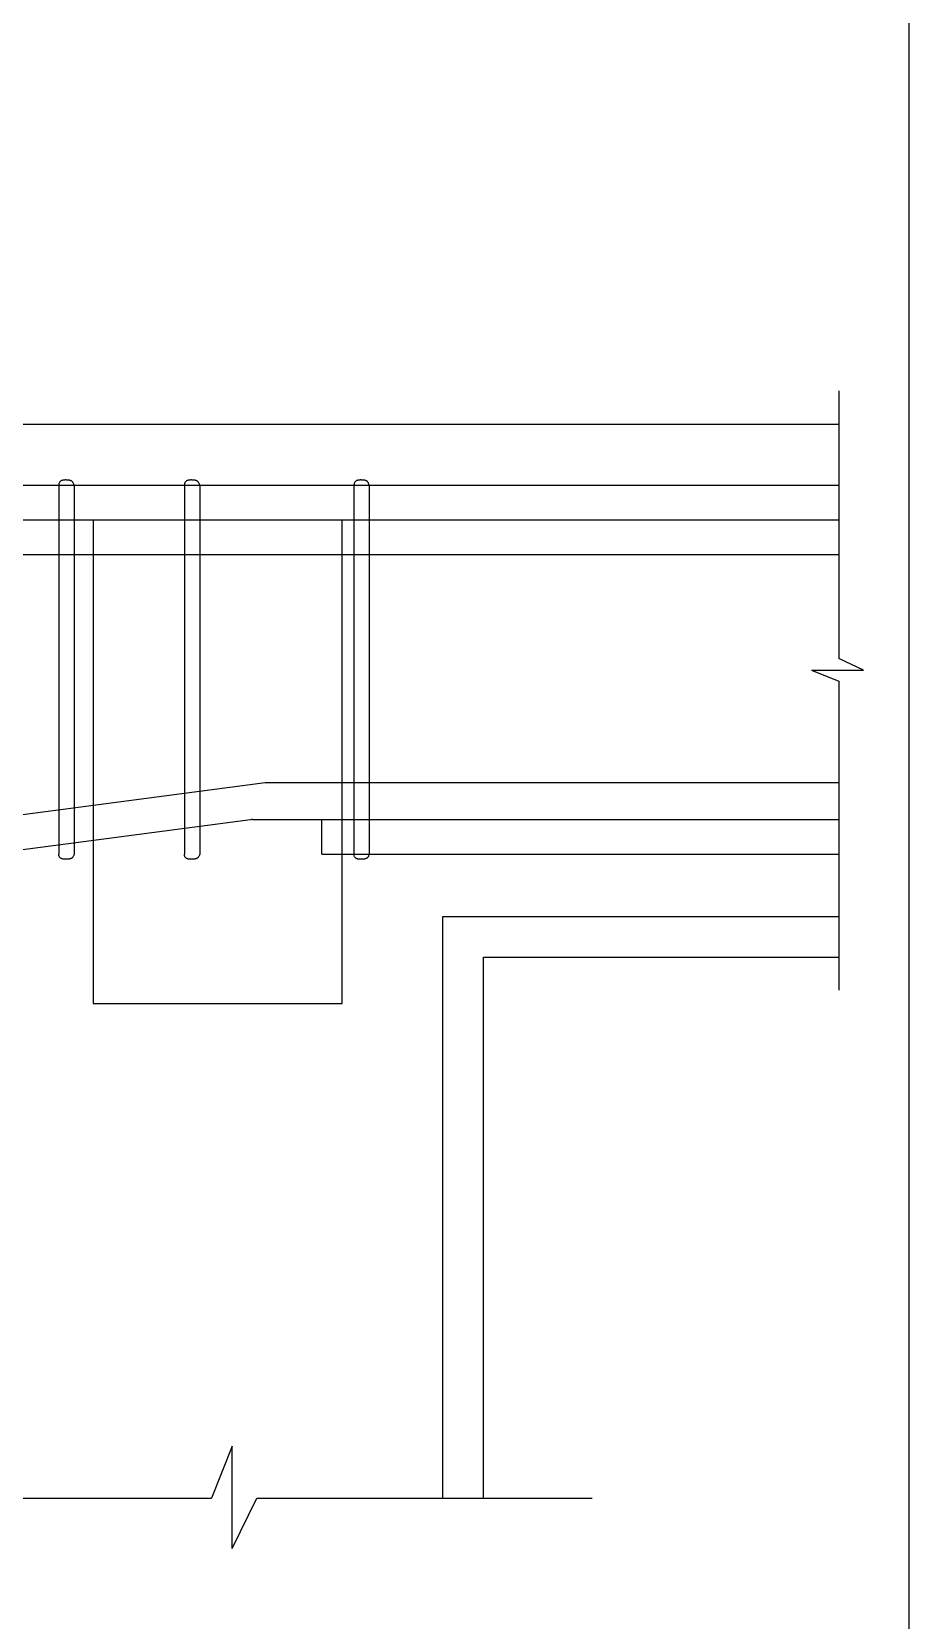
# Model space of a CAD drawing. Header units: millimetres. Extents: x -8855 to 105318, y -17958 to 67465.
# Drawn here: x 29856 to 33302, y 17968 to 24210 of the extents above; entities that cross this region are included whole.
import ezdxf
from ezdxf.lldxf.tags import DXFTag

# ---------------------------------------------------------------- set-up
doc = ezdxf.new("R2010")
doc.units = ezdxf.units.MM
doc.header["$LTSCALE"] = 25
tags = doc.linetypes.add('HIDDEN2', pattern=[4.7625, 3.175, -1.5875]).pattern_tags.tags
tags[6:7] = [DXFTag(74, 4), DXFTag(75, 0), DXFTag(340, '0'), DXFTag(46, 1.0), DXFTag(50, 0.0), DXFTag(44, 0.0), DXFTag(45, 0.0)]
tags[4:5] = [DXFTag(74, 4), DXFTag(75, 0), DXFTag(340, '0'), DXFTag(46, 1.0), DXFTag(50, 0.0), DXFTag(44, 0.0), DXFTag(45, 0.0)]

msp = doc.modelspace()

# ---------------------------------------------------------------- linework, layer by layer
for p, q in [((33302.44289, 3906.40728), (33302.44289, 32141.71581)), ((33025.80761, 22799.00124), (33025.80761, 21747.42802)), ((13962.98687, 22668.55466), (33025.80761, 22668.55466)), ((33123.53838, 21701.85618), (33025.80761, 21747.42802)), ((32919.12985, 21701.85618), (33025.80761, 21658.16646)), ((32919.12985, 21701.85618), (33123.53838, 21701.85618)), ((33025.80761, 21658.16646), (33025.80761, 20443.56179)), ((30772.41693, 21258.97637), (29685.50897, 21115.07449)), ((30714.77535, 21114.0364), (29694.48072, 20978.95384)), ((30995.80466, 20978.43479), (30995.80466, 21114.55544)), ((31470.23438, 18448.28862), (31470.23438, 20734.18345)), ((31470.23438, 20734.18345), (33025.80761, 20734.18345)), ((31630.23438, 18448.28862), (31630.23438, 20574.18345)), ((31630.23438, 20574.18345), (33025.80761, 20574.18345)), ((30643.70204, 18652.68132), (30562.66258, 18448.28862)), ((30643.70204, 18250.92083), (30643.70204, 18652.68132)), ((29230.44922, 18448.28862), (30562.66258, 18448.28862)), ((30643.70204, 18250.92083), (30740.36047, 18448.28862)), ((30740.36047, 18448.28862), (32056.95486, 18448.28862))]:
    msp.add_line(p, q)
at = {"linetype": 'HIDDEN2'}
for p, q in [((24018.61208, 22428.79682), (33025.80761, 22428.79682)), ((29962.652, 22428.79682), (29962.652, 20978.43479)), ((30022.652, 22428.79682), (30022.652, 20978.43479)), ((30455.8538, 22428.79682), (30455.8538, 20978.43479)), ((30515.8538, 22428.79682), (30515.8538, 20978.43479)), ((31121.81798, 22428.79682), (31121.81798, 20978.43479)), ((31181.81798, 22428.79682), (31181.81798, 20978.43479)), ((24018.61208, 22292.67616), (33025.80761, 22292.67616)), ((27892.01449, 22156.55551), (33025.80761, 22156.55551)), ((33025.80761, 21259.49541), (30780.29195, 21259.49541)), ((30722.65037, 21114.55544), (33025.80761, 21114.55544)), ((30995.80466, 20978.43479), (33025.80761, 20978.43479))]:
    msp.add_line(p, q, dxfattribs=at)
at = {"color": 8}
for p, q in [((24018.61208, 22292.67616), (30097.17448, 22292.67616)), ((30097.17448, 22292.67616), (30097.17448, 20391.96692)), ((31074.85928, 20391.96692), (31074.85928, 22292.67616)), ((31074.85928, 22292.67616), (33025.80761, 22292.67616)), ((30097.17448, 20391.96692), (31074.85928, 20391.96692))]:
    msp.add_line(p, q, dxfattribs=at)
for points in [[(30022.652, 22428.79682), (30021.40698, 22432.31975), (30020.24706, 22435.21256), (30019.15484, 22437.55388), (30018.11289, 22439.42235), (30017.10381, 22440.89662), (30016.11017, 22442.05533), (30015.11455, 22442.97713), (30014.09955, 22443.74064), (30013.05244, 22444.41231), (30011.97925, 22445.00971), (30010.89073, 22445.53819), (30009.79762, 22446.00311), (30008.71063, 22446.40984), (30007.64051, 22446.76374), (30006.59799, 22447.07016), (30005.59381, 22447.33446), (30004.63282, 22447.56189), (30003.69637, 22447.75715), (30002.75991, 22447.92484), (30001.79892, 22448.06956), (30000.78885, 22448.1959), (29999.70518, 22448.30846), (29998.52337, 22448.41183), (29997.21887, 22448.5106), (29995.77483, 22448.60734), (29994.20504, 22448.69641), (29992.53098, 22448.77017), (29990.77411, 22448.82096), (29988.9559, 22448.84112), (29987.09782, 22448.823), (29985.22134, 22448.75893), (29983.34793, 22448.64125), (29981.4965, 22448.46169), (29979.67574, 22448.20938), (29977.89178, 22447.87283), (29976.15077, 22447.44058), (29974.45883, 22446.90112), (29972.8221, 22446.24297), (29971.24671, 22445.45465), (29969.7388, 22444.52468), (29968.30804, 22443.43802), (29966.97825, 22442.16552), (29965.77679, 22440.67448), (29964.73102, 22438.93221), (29963.86829, 22436.906), (29963.21598, 22434.56317), (29962.80143, 22431.871), (29962.652, 22428.79682)], [(30515.8538, 22428.79682), (30514.60878, 22432.31975), (30513.44886, 22435.21256), (30512.35664, 22437.55388), (30511.31469, 22439.42235), (30510.30561, 22440.89662), (30509.31197, 22442.05533), (30508.31635, 22442.97713), (30507.30135, 22443.74064), (30506.25424, 22444.41231), (30505.18105, 22445.00971), (30504.09253, 22445.53819), (30502.99941, 22446.00311), (30501.91243, 22446.40984), (30500.84231, 22446.76374), (30499.79979, 22447.07016), (30498.79561, 22447.33446), (30497.83462, 22447.56189), (30496.89817, 22447.75715), (30495.96171, 22447.92484), (30495.00072, 22448.06956), (30493.99065, 22448.1959), (30492.90698, 22448.30846), (30491.72517, 22448.41183), (30490.42067, 22448.5106), (30488.97663, 22448.60734), (30487.40684, 22448.69641), (30485.73278, 22448.77017), (30483.97591, 22448.82096), (30482.1577, 22448.84112), (30480.29962, 22448.823), (30478.42314, 22448.75893), (30476.54973, 22448.64125), (30474.6983, 22448.46169), (30472.87754, 22448.20938), (30471.09358, 22447.87283), (30469.35257, 22447.44058), (30467.66063, 22446.90112), (30466.0239, 22446.24297), (30464.44851, 22445.45465), (30462.9406, 22444.52468), (30461.50984, 22443.43802), (30460.18005, 22442.16552), (30458.97859, 22440.67448), (30457.93282, 22438.93221), (30457.07009, 22436.906), (30456.41777, 22434.56317), (30456.00322, 22431.871), (30455.8538, 22428.79682)], [(31181.81798, 22428.79682), (31180.57295, 22432.31975), (31179.41304, 22435.21256), (31178.32082, 22437.55388), (31177.27887, 22439.42235), (31176.26978, 22440.89662), (31175.27614, 22442.05533), (31174.28053, 22442.97713), (31173.26553, 22443.74064), (31172.21841, 22444.41231), (31171.14523, 22445.00971), (31170.05671, 22445.53819), (31168.96359, 22446.00311), (31167.8766, 22446.40984), (31166.80649, 22446.76374), (31165.76397, 22447.07016), (31164.75979, 22447.33446), (31163.7988, 22447.56189), (31162.86234, 22447.75715), (31161.92589, 22447.92484), (31160.9649, 22448.06956), (31159.95483, 22448.1959), (31158.87116, 22448.30846), (31157.68934, 22448.41183), (31156.38485, 22448.5106), (31154.94081, 22448.60734), (31153.37102, 22448.69641), (31151.69695, 22448.77017), (31149.94008, 22448.82096), (31148.12187, 22448.84112), (31146.26379, 22448.823), (31144.38731, 22448.75893), (31142.5139, 22448.64125), (31140.66247, 22448.46169), (31138.84171, 22448.20938), (31137.05776, 22447.87283), (31135.31674, 22447.44058), (31133.62481, 22446.90112), (31131.98808, 22446.24297), (31130.41269, 22445.45465), (31128.90478, 22444.52468), (31127.47402, 22443.43802), (31126.14422, 22442.16552), (31124.94276, 22440.67448), (31123.89699, 22438.93221), (31123.03427, 22436.906), (31122.38195, 22434.56317), (31121.9674, 22431.871), (31121.81798, 22428.79682)], [(30022.652, 20978.43479), (30021.40698, 20974.91186), (30020.24706, 20972.01905), (30019.15484, 20969.67773), (30018.11289, 20967.80926), (30017.10381, 20966.33499), (30016.11017, 20965.17627), (30015.11455, 20964.25448), (30014.09955, 20963.49097), (30013.05244, 20962.8193), (30011.97925, 20962.2219), (30010.89073, 20961.69342), (30009.79762, 20961.2285), (30008.71063, 20960.82176), (30007.64051, 20960.46787), (30006.59799, 20960.16145), (30005.59381, 20959.89714), (30004.63282, 20959.66972), (30003.69637, 20959.47446), (30002.75991, 20959.30677), (30001.79892, 20959.16205), (30000.78885, 20959.03571), (29999.70518, 20958.92315), (29998.52337, 20958.81978), (29997.21887, 20958.72101), (29995.77483, 20958.62427), (29994.20504, 20958.5352), (29992.53098, 20958.46144), (29990.77411, 20958.41065), (29988.9559, 20958.39049), (29987.09782, 20958.40861), (29985.22134, 20958.47268), (29983.34793, 20958.59035), (29981.4965, 20958.76992), (29979.67574, 20959.02223), (29977.89178, 20959.35878), (29976.15077, 20959.79103), (29974.45883, 20960.33049), (29972.8221, 20960.98864), (29971.24671, 20961.77696), (29969.7388, 20962.70693), (29968.30804, 20963.79359), (29966.97825, 20965.06609), (29965.77679, 20966.55713), (29964.73102, 20968.2994), (29963.86829, 20970.32561), (29963.21598, 20972.66844), (29962.80143, 20975.3606), (29962.652, 20978.43479)], [(30515.8538, 20978.43479), (30514.60878, 20974.91186), (30513.44886, 20972.01905), (30512.35664, 20969.67773), (30511.31469, 20967.80926), (30510.30561, 20966.33499), (30509.31197, 20965.17627), (30508.31635, 20964.25448), (30507.30135, 20963.49097), (30506.25424, 20962.8193), (30505.18105, 20962.2219), (30504.09253, 20961.69342), (30502.99941, 20961.2285), (30501.91243, 20960.82176), (30500.84231, 20960.46787), (30499.79979, 20960.16145), (30498.79561, 20959.89714), (30497.83462, 20959.66972), (30496.89817, 20959.47446), (30495.96171, 20959.30677), (30495.00072, 20959.16205), (30493.99065, 20959.03571), (30492.90698, 20958.92315), (30491.72517, 20958.81978), (30490.42067, 20958.72101), (30488.97663, 20958.62427), (30487.40684, 20958.5352), (30485.73278, 20958.46144), (30483.97591, 20958.41065), (30482.1577, 20958.39049), (30480.29962, 20958.40861), (30478.42314, 20958.47268), (30476.54973, 20958.59035), (30474.6983, 20958.76992), (30472.87754, 20959.02223), (30471.09358, 20959.35878), (30469.35257, 20959.79103), (30467.66063, 20960.33049), (30466.0239, 20960.98864), (30464.44851, 20961.77696), (30462.9406, 20962.70693), (30461.50984, 20963.79359), (30460.18005, 20965.06609), (30458.97859, 20966.55713), (30457.93282, 20968.2994), (30457.07009, 20970.32561), (30456.41777, 20972.66844), (30456.00322, 20975.3606), (30455.8538, 20978.43479)], [(31181.81798, 20978.43479), (31180.57295, 20974.91186), (31179.41304, 20972.01905), (31178.32082, 20969.67773), (31177.27887, 20967.80926), (31176.26978, 20966.33499), (31175.27614, 20965.17627), (31174.28053, 20964.25448), (31173.26553, 20963.49097), (31172.21841, 20962.8193), (31171.14523, 20962.2219), (31170.05671, 20961.69342), (31168.96359, 20961.2285), (31167.8766, 20960.82176), (31166.80649, 20960.46787), (31165.76397, 20960.16145), (31164.75979, 20959.89714), (31163.7988, 20959.66972), (31162.86234, 20959.47446), (31161.92589, 20959.30677), (31160.9649, 20959.16205), (31159.95483, 20959.03571), (31158.87116, 20958.92315), (31157.68934, 20958.81978), (31156.38485, 20958.72101), (31154.94081, 20958.62427), (31153.37102, 20958.5352), (31151.69695, 20958.46144), (31149.94008, 20958.41065), (31148.12187, 20958.39049), (31146.26379, 20958.40861), (31144.38731, 20958.47268), (31142.5139, 20958.59035), (31140.66247, 20958.76992), (31138.84171, 20959.02223), (31137.05776, 20959.35878), (31135.31674, 20959.79103), (31133.62481, 20960.33049), (31131.98808, 20960.98864), (31130.41269, 20961.77696), (31128.90478, 20962.70693), (31127.47402, 20963.79359), (31126.14422, 20965.06609), (31124.94276, 20966.55713), (31123.89699, 20968.2994), (31123.03427, 20970.32561), (31122.38195, 20972.66844), (31121.9674, 20975.3606), (31121.81798, 20978.43479)]]:
    msp.add_lwpolyline(points)
for centre in [(30780.29195, 21199.49541), (30722.65037, 21054.55544)]:
    msp.add_arc(centre, 60, 90, 97.541849664)

doc.saveas('drawing.dxf')
